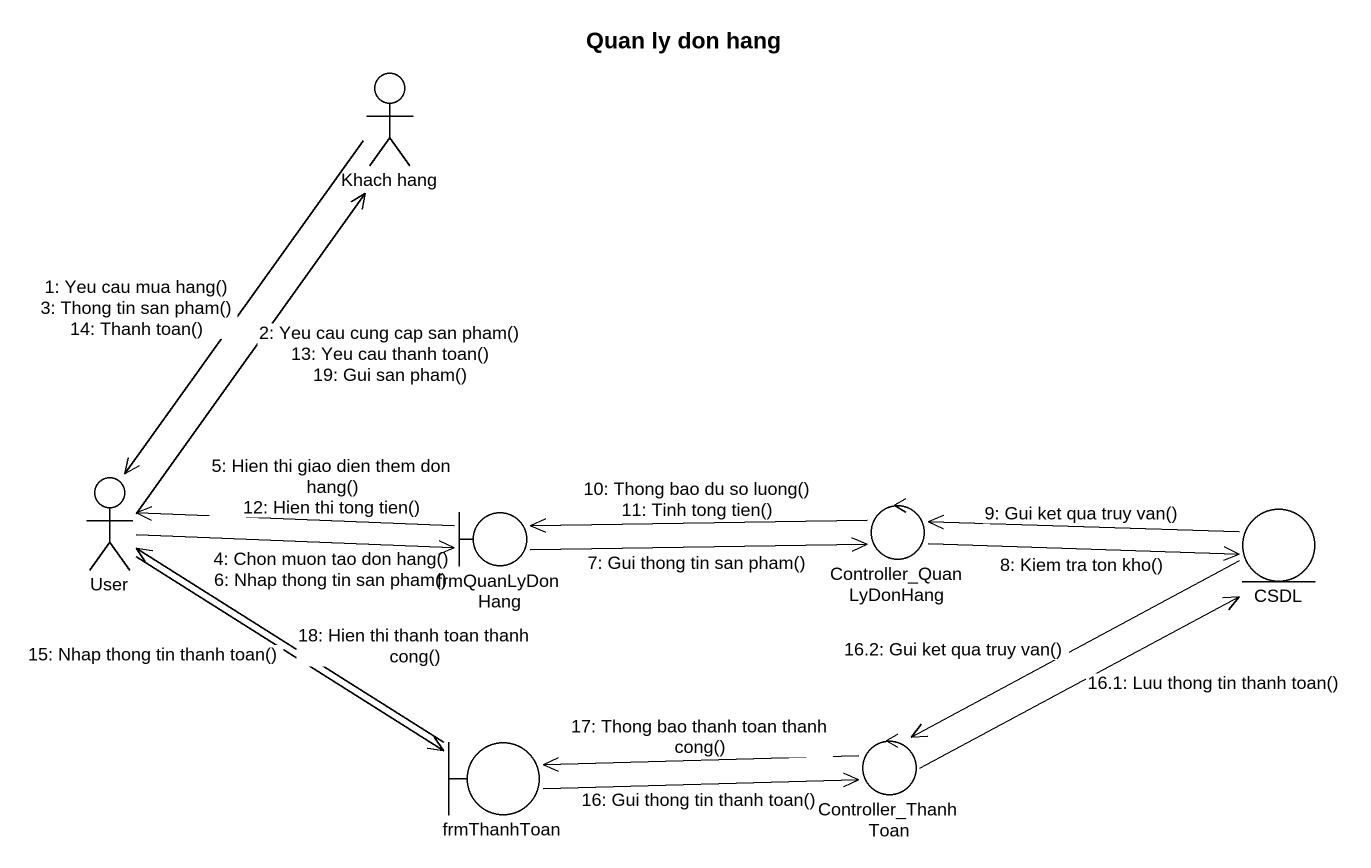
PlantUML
@startuml
title Quan ly don hang
actor "Khach hang" as Khach_hang
actor User
boundary frmQuanLyDonHang
control Controller_QuanLyDonHang
entity CSDL
boundary frmThanhToan
control Controller_ThanhToan
Khach_hang --> User : 1: Yeu cau mua hang()\n3: Thong tin san pham()\n14: Thanh toan()
User -up-> Khach_hang : 2: Yeu cau cung cap san pham()\n13: Yeu cau thanh toan()\n19: Gui san pham()
User -right-> frmQuanLyDonHang : 4: Chon muon tao don hang()\n6: Nhap thong tin san pham()
frmQuanLyDonHang -left-> User : 5: Hien thi giao dien them don hang()\n12: Hien thi tong tien()
frmQuanLyDonHang -right-> Controller_QuanLyDonHang : 7: Gui thong tin san pham()
Controller_QuanLyDonHang -right-> CSDL : 8: Kiem tra ton kho()
CSDL -left-> Controller_QuanLyDonHang : 9: Gui ket qua truy van()
Controller_QuanLyDonHang -left-> frmQuanLyDonHang : 10: Thong bao du so luong()\n11: Tinh tong tien()
User --> frmThanhToan : 15: Nhap thong tin thanh toan()
frmThanhToan -right-> Controller_ThanhToan : 16: Gui thong tin thanh toan()
Controller_ThanhToan -right-> CSDL : 16.1: Luu thong tin thanh toan()
CSDL -left-> Controller_ThanhToan : 16.2: Gui ket qua truy van()
Controller_ThanhToan -left-> frmThanhToan : 17: Thong bao thanh toan thanh cong()
frmThanhToan -up-> User : 18: Hien thi thanh toan thanh cong()
@enduml
